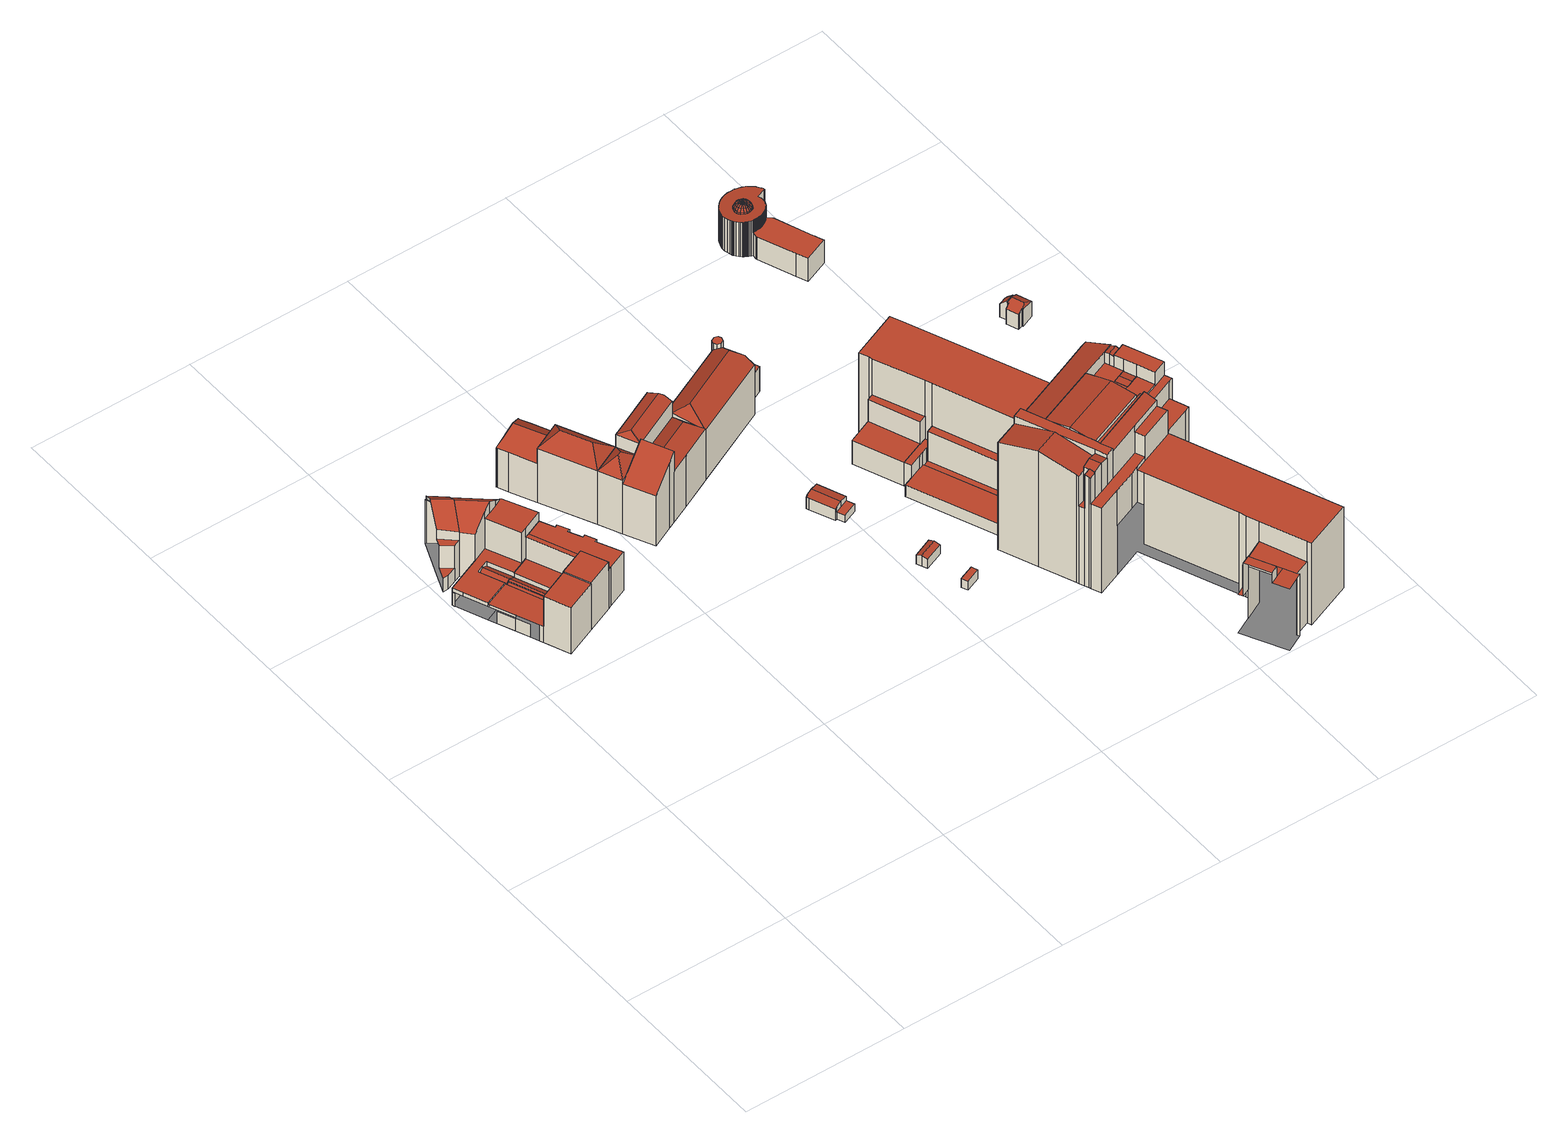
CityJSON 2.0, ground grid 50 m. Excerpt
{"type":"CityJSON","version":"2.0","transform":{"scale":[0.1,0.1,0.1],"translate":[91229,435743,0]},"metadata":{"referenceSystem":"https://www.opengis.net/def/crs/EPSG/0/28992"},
"CityObjects":{
"building1":{"type":"Building","attributes":{"TerrainHeight":3.11,"bron_tex":"UltraCAM-X 10cm juni 2008","voll_tex":"complete","bron_geo":"Lidar 15-30 punten - nov. 2008","status":"1","isWatertight":"0"},"geometry":[{"type":"MultiSurface","lod":"2","boundaries":[[[0,1,2,3]],[[4,5,6,7,8,9,10,11,12]],[[13,14,15,16]],[[17,18,19,20,21,22,23]],[[24,25,22,26]],[[27,28,26,29]],[[0,3,4,12]],[[2,1,20,19]],[[1,0,30,20]],[[8,7,16,15]],[[7,6,13,16]],[[12,11,21,30]],[[31,9,32,33]],[[34,31,33,35]]],"semantics":{"surfaces":[{"type":"RoofSurface"},{"type":"GroundSurface"},{"type":"WallSurface"}],"values":[0,0,0,1,2,2,2,2,2,2,2,2,2,2]}}]},
"building2":{"type":"Building","attributes":{"TerrainHeight":2.7,"bron_tex":"UltraCAM-X 10cm juni 2008","voll_tex":"complete","bron_geo":"Lidar 15-30 punten - nov. 2008","status":"1","isWatertight":"0"},"geometry":[{"type":"MultiSurface","lod":"2","boundaries":[[[36,37,38,39]],[[40,41,42]],[[43,44,45,46,47]],[[48,49,50,51,52]],[[49,53,54,50]],[[55,56,57,58,59,60,61]],[[39,38,57,62]],[[38,37,58,57]],[[40,42,61,60]],[[47,46,62,56]],[[46,45,36,39]],[[48,52,42,41]],[[52,51,55,61]],[[51,50,63,64]],[[50,54,65,63]],[[54,53,43,47]]],"semantics":{"surfaces":[{"type":"RoofSurface"},{"type":"GroundSurface"},{"type":"WallSurface"}],"values":[0,0,0,0,0,1,2,2,2,2,2,2,2,2,2,2]}}]},
"building3":{"type":"Building","attributes":{"TerrainHeight":2.78,"bron_tex":"UltraCAM-X 10cm juni 2008","voll_tex":"complete","bron_geo":"Lidar 15-30 punten - nov. 2008","status":"1","isWatertight":"0"},"geometry":[{"type":"MultiSurface","lod":"2","boundaries":[[[66,67,68,69,70,71,72]],[[73,74,75,76,77]],[[78,79,80,81,82,83,84,85,86,87,88,89]],[[90,91,92,93,94]],[[94,93,95,96]],[[97,98,99,100,101,17,23,102,103,104,105]],[[106,107,108,102]],[[109,71,110]],[[71,70,98,97]],[[70,69,111,98]],[[69,68,73,77]],[[68,67,79,78]],[[67,66,80,79]],[[77,76,99,111]],[[74,73,78,89]],[[93,92,112]],[[92,91,15,14]],[[95,93,112,113]],[[82,81,103,102]],[[89,88,114,115]],[[88,87,116,114]],[[87,86,96,95]],[[86,117,94,96]],[[117,85,90,94]],[[85,84,91,90]],[[84,83,9,8]],[[118,82,119,120]],[[83,118,120,32]]],"semantics":{"surfaces":[{"type":"RoofSurface"},{"type":"GroundSurface"},{"type":"WallSurface"}],"values":[0,0,0,0,0,1,2,2,2,2,2,2,2,2,2,2,2,2,2,2,2,2,2,2,2,2,2,2]}}]},
"building4":{"type":"Building","attributes":{"TerrainHeight":2.86,"bron_tex":"UltraCAM-X 10cm juni 2008","voll_tex":"complete","bron_geo":"Lidar 15-30 punten - nov. 2008","status":"1","isWatertight":"0"},"geometry":[{"type":"MultiSurface","lod":"2","boundaries":[[[121,122,123,124]],[[125,126,75,74,127,128]],[[115,114,116,129,130,131,132,133]],[[113,112,134,135]],[[112,92,136,134]],[[100,137,138,19,18,17,101]],[[121,124,133,132]],[[124,123,128,127]],[[123,122,19,139]],[[122,121,3,2]],[[125,128,139,138]],[[127,74,115,133]],[[136,92,14,13]],[[132,131,5,4]],[[131,130,6,5]],[[140,129,135,134]],[[130,140,134,136]],[[129,116,113,135]]],"semantics":{"surfaces":[{"type":"RoofSurface"},{"type":"GroundSurface"},{"type":"WallSurface"}],"values":[0,0,0,0,0,1,2,2,2,2,2,2,2,2,2,2,2,2]}}]},
"building5":{"type":"Building","attributes":{"TerrainHeight":2.85,"bron_tex":"UltraCAM-X 10cm juni 2008","voll_tex":"complete","bron_geo":"Lidar 15-30 punten - nov. 2008","status":"1","isWatertight":"0"},"geometry":[{"type":"MultiSurface","lod":"2","boundaries":[[[64,63,141,142,110,143,144]],[[63,65,145,146,141]],[[147,148,97,105,104,103,56,55]],[[64,144,147,55]],[[144,143,148,147]],[[143,110,97,148]],[[109,142,72]],[[142,141,149,72]],[[141,146,66,149]],[[146,145,81,80]],[[145,65,56,103]]],"semantics":{"surfaces":[{"type":"RoofSurface"},{"type":"GroundSurface"},{"type":"WallSurface"}],"values":[0,0,1,2,2,2,2,2,2,2,2]}}]},
"building6":{"type":"Building","attributes":{"TerrainHeight":2.79,"bron_tex":"UltraCAM-X 10cm juni 2008","voll_tex":"complete","bron_geo":"Lidar 15-30 punten - nov. 2008","status":"1","isWatertight":"0"},"geometry":[{"type":"MultiSurface","lod":"2","boundaries":[[[76,75,126,125,150,151,152,153,154,155,156,157,158]],[[99,159,160,161,162,163,164,165,166,167,138,137,100]],[[76,158,159,99]],[[158,157,160,159]],[[157,156,161,160]],[[156,155,162,161]],[[155,154,163,162]],[[154,153,164,163]],[[153,152,165,164]],[[152,151,166,165]],[[151,150,167,166]],[[150,125,138,167]]],"semantics":{"surfaces":[{"type":"RoofSurface"},{"type":"GroundSurface"},{"type":"WallSurface"}],"values":[0,1,2,2,2,2,2,2,2,2,2,2]}}]},
"building7":{"type":"Building","attributes":{"TerrainHeight":-0.02,"bron_tex":"UltraCAM-X 10cm juni 2008","voll_tex":"complete","bron_geo":"Lidar 15-30 punten - nov. 2008","status":"1","isWatertight":"0"},"geometry":[{"type":"MultiSurface","lod":"2","boundaries":[[[168,169,170,171,172]],[[173,174,175,176,177]],[[178,168,172]],[[178,172,171,179]],[[180,181,182]],[[183,184,185]],[[184,181,180,185]],[[183,185,180,182]],[[186,187,188]],[[171,170,179]],[[189,190,191,187,186]],[[192,193,189,186,188,194,195]],[[193,190,189]],[[196,197,198,199,200]],[[201,182,202]],[[203,204,205]],[[204,202,182,205]],[[203,201,202,204]],[[206,207,208,209,210,211]],[[206,211,212]],[[211,210,213,214,215,212]],[[216,217,218]],[[216,218,219,220,221]],[[217,222,223,219,218]],[[220,219,223]],[[224,225,226,227,228]],[[229,230,231,232,233,234,235,236,237,238,239,240,241,242,243,244,245,246,247,248,249]],[[209,208,240,250]],[[208,207,241,240]],[[207,206,242,241]],[[206,212,243,242]],[[212,215,244,243]],[[215,214,245,244]],[[214,213,251,245]],[[217,216,182,181]],[[216,221,198,197]],[[221,220,248,247]],[[223,222,193,192]],[[222,217,178,179]],[[220,223,249,248]],[[224,228,232,231]],[[228,227,233,232]],[[227,226,234,233]],[[226,225,235,234]],[[170,169,237,252]],[[169,168,253,237]],[[254,177,181]],[[177,176,168,178]],[[176,175,238,253]],[[175,174,239,238]],[[174,173,255,239]],[[184,183,256,255]],[[254,184,173]],[[188,187,225,224]],[[257,170,190]],[[187,191,236,235]],[[191,190,252,236]],[[192,195,229,249]],[[195,194,230,229]],[[194,188,231,230]],[[257,193,179]],[[196,200,213,258]],[[200,199,246,251]],[[199,198,247,246]],[[201,183,182]],[[259,205,258,210]],[[203,259,210,209]],[[205,182,197,196]],[[201,203,250,256]]],"semantics":{"surfaces":[{"type":"RoofSurface"},{"type":"GroundSurface"},{"type":"WallSurface"}],"values":[0,0,0,0,0,0,0,0,0,0,0,0,0,0,0,0,0,0,0,0,0,0,0,0,0,0,1,2,2,2,2,2,2,2,2,2,2,2,2,2,2,2,2,2,2,2,2,2,2,2,2,2,2,2,2,2,2,2,2,2,2,2,2,2,2,2,2,2,2]}}]},
"building8":{"type":"Building","attributes":{"TerrainHeight":3.5,"bron_tex":"UltraCAM-X 10cm juni 2008","voll_tex":"complete","bron_geo":"Lidar 15-30 punten - nov. 2008","status":"1","isWatertight":"1"},"geometry":[{"type":"MultiSurface","lod":"2","boundaries":[[[260,261,262,263]],[[264,265,266,267]],[[260,263,264,267]],[[263,262,265,264]],[[262,261,266,265]],[[261,260,267,266]]],"semantics":{"surfaces":[{"type":"RoofSurface"},{"type":"GroundSurface"},{"type":"WallSurface"}],"values":[0,1,2,2,2,2]}}]},
"building9":{"type":"Building","attributes":{"TerrainHeight":3.32,"bron_tex":"UltraCAM-X 10cm juni 2008","voll_tex":"complete","bron_geo":"Lidar 15-30 punten - nov. 2008","status":"1","isWatertight":"0"},"geometry":[{"type":"MultiSurface","lod":"2","boundaries":[[[268,269,270,271]],[[272,273,274,275,276,277,278,279]],[[280,281,277,276]],[[282,283,284,285,286,287,288,289,290]],[[272,279,283,282]],[[279,278,284,283]],[[278,277,291,284]],[[276,275,268,292]],[[275,274,289,288]],[[274,273,290,289]],[[273,272,282,290]],[[277,281,285,291]],[[281,280,293,285]],[[280,276,292,271]],[[271,270,286,293]],[[270,269,287,286]],[[269,268,288,287]]],"semantics":{"surfaces":[{"type":"RoofSurface"},{"type":"GroundSurface"},{"type":"WallSurface"}],"values":[0,0,0,1,2,2,2,2,2,2,2,2,2,2,2,2,2]}}]},
"building10":{"type":"Building","attributes":{"TerrainHeight":3.52,"bron_tex":"UltraCAM-X 10cm juni 2008","voll_tex":"complete","bron_geo":"Lidar 15-30 punten - nov. 2008","status":"1","isWatertight":"0"},"geometry":[{"type":"MultiSurface","lod":"2","boundaries":[[[294,295,296,297]],[[295,298,299,296]],[[300,301,302,303]],[[294,297,301,300]],[[297,296,304,301]],[[295,294,300,305]],[[296,299,302,304]],[[299,298,303,302]],[[298,295,305,303]]],"semantics":{"surfaces":[{"type":"RoofSurface"},{"type":"GroundSurface"},{"type":"WallSurface"}],"values":[0,0,1,2,2,2,2,2,2]}}]},
"building11":{"type":"Building","attributes":{"TerrainHeight":1.1,"bron_tex":"UltraCAM-X 10cm juni 2008","voll_tex":"complete","bron_geo":"Lidar 15-30 punten - nov. 2008","status":"1","isWatertight":"1"},"geometry":[{"type":"MultiSurface","lod":"2","boundaries":[[[306,307,308,309,310,311,312,313]],[[314,315,316,317,318,319,320,321]],[[306,313,315,314]],[[313,312,316,315]],[[312,311,317,316]],[[311,310,318,317]],[[310,309,319,318]],[[309,308,320,319]],[[308,307,321,320]],[[307,306,314,321]]],"semantics":{"surfaces":[{"type":"RoofSurface"},{"type":"GroundSurface"},{"type":"WallSurface"}],"values":[0,1,2,2,2,2,2,2,2,2]}}]},
"building12":{"type":"Building","attributes":{"TerrainHeight":3.55,"bron_tex":"UltraCAM-X 10cm juni 2008","voll_tex":"complete","bron_geo":"Lidar 15-30 punten - nov. 2008","status":"1","isWatertight":"0"},"geometry":[{"type":"MultiSurface","lod":"2","boundaries":[[[322,323,324,325,326,327,328,329,330]],[[331,332,333,334,335,336,337]],[[330,329,333,332]],[[328,327,338,334]],[[327,326,335,338]],[[326,325,339,335]],[[325,324,336,339]],[[324,323,340,341]],[[323,322,331,337]]],"semantics":{"surfaces":[{"type":"RoofSurface"},{"type":"GroundSurface"},{"type":"WallSurface"}],"values":[0,1,2,2,2,2,2,2,2]}}]},
"building13":{"type":"Building","attributes":{"TerrainHeight":3.75,"bron_tex":"UltraCAM-X 10cm juni 2008","voll_tex":"complete","bron_geo":"Lidar 15-30 punten - nov. 2008","status":"1","isWatertight":"0"},"geometry":[{"type":"MultiSurface","lod":"2","boundaries":[[[342,343,344,345,346,347,348,349]],[[350,351,352,353,354,355,356]],[[342,349,357,358]],[[349,348,351,350]],[[348,347,359,351]],[[347,346,352,359]],[[343,342,356,355]]],"semantics":{"surfaces":[{"type":"RoofSurface"},{"type":"GroundSurface"},{"type":"WallSurface"}],"values":[0,1,2,2,2,2,2]}}]},
"building14":{"type":"Building","attributes":{"TerrainHeight":3.36,"bron_tex":"UltraCAM-X 10cm juni 2008","voll_tex":"complete","bron_geo":"Lidar 15-30 punten - nov. 2008","status":"1","isWatertight":"0"},"geometry":[{"type":"MultiSurface","lod":"2","boundaries":[[[360,361,362,363]],[[364,365,366,367,368,369]],[[370,371,358,357,372,373,341,340]],[[374,375,376,377]],[[378,374,377,379]],[[380,381,382,383,384]],[[385,386,387,388,389,390,391,392]],[[393,394,395,396]],[[381,397,398,399,400,382]],[[401,402,403,404,405,406,407,408,409,410,411]],[[412,413,414,415]],[[394,416,417,395]],[[418,419,420,421,422,423,424]],[[425,426,427,428,429]],[[430,431,432,433,434]],[[435,436,437,438,439,440,441]],[[442,443,444,445,446,447,448]],[[449,450,451,452]],[[453,454,455,456,457,458,459,460,461,462]],[[463,464,465,466]],[[467,468,469,470]],[[466,465,471,472]],[[473,474,475,476,477]],[[478,479,480,481]],[[482,483,484,485]],[[486,487,488,489,490]],[[491,486,490,492]],[[493,491,492,494,495]],[[496,497,498,499]],[[500,501,502,503,504,505,506,507,508,509]],[[510,511,512,513,514,515,516,517,518,519]],[[520,521,522,523,524]],[[525,526,527,528,529,524,523]],[[530,531,532,533]],[[534,535,536,537,538,539]],[[540,541,542,543]],[[543,542,544,545]],[[546,547,548,549]],[[550,551,552,553,554,555,556,557,558,559,560,561,562,563,564,565,566,567,568,569,570,571,572,573,355,354,353,352,351,350,356,574,575,337,336,335,334,333,332,331,576,577,578,579,580,581,582,583,584,585,586,587,588,589,590]],[[536,535,335,339]],[[535,534,338,335]],[[539,538,351,359]],[[538,537,591,351]],[[360,363,533,532]],[[363,362,523,522]],[[362,361,525,523]],[[364,369,577,576]],[[369,368,578,577]],[[367,366,332,592]],[[366,365,322,330]],[[365,364,576,331]],[[377,593,486,594]],[[593,376,487,486]],[[376,375,425,429]],[[595,374,596]],[[378,379,403,402]],[[379,597,491,493]],[[597,377,594,491]],[[374,598,596]],[[540,543,599,399]],[[542,541,462,600]],[[601,540,452,451]],[[541,602,433]],[[543,545,400,599]],[[544,542,600,461]],[[380,384,355,573]],[[384,383,603,343]],[[604,382,605]],[[381,380,573,606]],[[386,385,607,603]],[[385,392,402,401]],[[392,598,378]],[[595,391,375]],[[391,390,426,425]],[[390,389,547,546]],[[389,388,461,460]],[[388,387,545,544]],[[604,386,383]],[[387,608,400]],[[396,395,609,467]],[[394,393,495,610]],[[382,608,605]],[[399,398,449,452]],[[398,397,611,612]],[[397,381,606,611]],[[401,411,344,607]],[[411,410,345,344]],[[410,409,513,512]],[[409,408,585,584]],[[408,407,586,585]],[[407,406,587,586]],[[406,405,474,473]],[[405,404,393,396]],[[404,403,493,495]],[[415,414,437,436]],[[414,413,613,614]],[[413,412,459,458]],[[395,417,468,609]],[[416,394,610,615]],[[616,424,469,468]],[[418,616,417,416]],[[424,423,590,617]],[[423,422,618,590]],[[422,421,448,447]],[[421,420,489,488]],[[420,419,472,471]],[[419,418,615,494]],[[429,428,619,487]],[[428,427,443,442]],[[430,434,451,450]],[[434,602,601]],[[433,432,453,462]],[[432,431,620,621]],[[431,430,622,620]],[[441,440,552,551]],[[440,439,553,552]],[[439,438,554,553]],[[438,437,614,509]],[[447,446,550,618]],[[446,445,551,550]],[[445,444,435,441]],[[450,449,612,622]],[[458,457,500,613]],[[457,456,623,624]],[[456,455,625,623]],[[455,454,572,571]],[[454,453,621,572]],[[626,466,627]],[[465,628,629]],[[467,470,475,474]],[[470,469,617,630]],[[466,631,627]],[[632,465,629]],[[473,477,588,587]],[[477,476,589,588]],[[476,475,630,589]],[[478,481,565,564]],[[480,479,559,558]],[[483,482,334,338]],[[485,484,359,352]],[[484,483,534,539]],[[632,489,471]],[[490,628,464]],[[488,619,442,448]],[[492,490,464,463]],[[494,631,472]],[[626,492,463]],[[546,549,427,426]],[[549,633,444,443]],[[633,548,436,435]],[[548,634,412,415]],[[634,547,460,459]],[[496,499,579,578]],[[498,497,592,333]],[[497,496,368,367]],[[370,340,337,575]],[[341,373,339,336]],[[373,372,537,536]],[[372,357,350,591]],[[358,371,574,356]],[[371,370,575,574]],[[509,508,555,554]],[[508,507,556,555]],[[507,506,557,556]],[[506,505,558,557]],[[505,504,481,480]],[[504,503,566,565]],[[503,502,567,566]],[[502,501,635,636]],[[501,500,624,637]],[[516,515,582,581]],[[515,514,583,582]],[[514,513,584,583]],[[512,511,346,345]],[[511,510,482,485]],[[510,519,329,328]],[[519,518,499,498]],[[518,517,580,579]],[[517,516,581,580]],[[520,524,638,478]],[[522,521,530,533]],[[524,529,479,638]],[[529,528,560,559]]],"semantics":{"surfaces":[{"type":"RoofSurface"},{"type":"GroundSurface"},{"type":"WallSurface"}],"values":[0,0,0,0,0,0,0,0,0,0,0,0,0,0,0,0,0,0,0,0,0,0,0,0,0,0,0,0,0,0,0,0,0,0,0,0,0,0,1,2,2,2,2,2,2,2,2,2,2,2,2,2,2,2,2,2,2,2,2,2,2,2,2,2,2,2,2,2,2,2,2,2,2,2,2,2,2,2,2,2,2,2,2,2,2,2,2,2,2,2,2,2,2,2,2,2,2,2,2,2,2,2,2,2,2,2,2,2,2,2,2,2,2,2,2,2,2,2,2,2,2,2,2,2,2,2,2,2,2,2,2,2,2,2,2,2,2,2,2,2,2,2,2,2,2,2,2,2,2,2,2,2,2,2,2,2,2,2,2,2,2,2,2,2,2,2,2,2,2,2,2,2,2,2,2,2,2,2,2,2,2,2,2]}}]},
"building15":{"type":"Building","attributes":{"TerrainHeight":0.21,"bron_tex":"UltraCAM-X 10cm juni 2008","voll_tex":"complete","bron_geo":"Lidar 15-30 punten - nov. 2008","status":"1","isWatertight":"0"},"geometry":[{"type":"MultiSurface","lod":"2","boundaries":[[[639,640,641,642,643,644,645,646,647,648,649,650,651,652,653,654,655,656,657,658,659,660,641,640,661,662,663,664,665,666,667,668,669,670,671,672,673,674,675,676,677,678,679,680,681,682,683,684,685,686,687,688,689,690,691,692,693,694,695,696,697,698,699,700,701,702,703,704,705,706,707,708,709,710,711,712,713,714,715,716,717,718,719,720,721,722,723,724,725,726,727,728,729,730,731,732,733,734,735,736,737,738,739,740,741,742,743,744,745,746,747,748,749,750,751,752,753,754,755,756,757,758,759,760,761]],[[762,763,764,765,766,767,768,769,770,771,772,773,774,775,776,777,778,779,780,781,782,783,784,785,786,787,788,789,790,791,792,793]],[[794,795,796,797]],[[797,796,798,799]],[[799,798,800,801]],[[801,800,802,803]],[[803,802,804,805]],[[805,804,806,807]],[[807,806,808,809]],[[809,808,810,811]],[[811,810,812,813]],[[813,812,814,815]],[[815,814,816,817]],[[817,816,818,819]],[[819,818,820,821]],[[821,820,822,823]],[[823,822,824,825]],[[825,824,826,827]],[[827,826,828,829]],[[829,828,830,831]],[[831,830,795,794]],[[795,832,833,796]],[[796,833,834,798]],[[798,834,835,800]],[[800,835,836,802]],[[802,836,837,804]],[[804,837,838,806]],[[806,838,839,808]],[[808,839,840,810]],[[810,840,841,812]],[[812,841,842,814]],[[814,842,843,816]],[[816,843,844,818]],[[818,844,845,820]],[[820,845,846,822]],[[822,846,847,824]],[[824,847,848,826]],[[826,848,849,828]],[[828,849,850,830]],[[830,850,832,795]],[[832,851,852,833]],[[833,852,853,834]],[[834,853,854,835]],[[835,854,855,836]],[[836,855,856,837]],[[837,856,857,838]],[[838,857,858,839]],[[839,858,859,840]],[[840,859,860,841]],[[841,860,861,842]],[[842,861,862,843]],[[843,862,863,844]],[[844,863,864,845]],[[845,864,865,846]],[[846,865,866,847]],[[847,866,867,848]],[[848,867,868,849]],[[849,868,869,850]],[[850,869,851,832]],[[851,870,852]],[[852,870,853]],[[853,870,854]],[[854,870,855]],[[855,870,856]],[[856,870,857]],[[857,870,858]],[[858,870,859]],[[859,870,860]],[[860,870,861]],[[861,870,862]],[[862,870,863]],[[863,870,864]],[[864,870,865]],[[865,870,866]],[[866,870,867]],[[867,870,868]],[[868,870,869]],[[869,870,851]],[[871,872,873,874,875,876,877,878,879,880,881,882,883,884,885,886,887,888,889,890,891,892,893,894,895,896,897,898,899,900,901,902,903,904,905,906,907,908,909,910,911,912,913,914,915,916,917,918,919,920,921,922,923,924,925,926,927,928,929,930,931,932,933,934,935,936,937,938,939]],[[640,639,940,898]],[[639,761,899,940]],[[761,760,941,899]],[[760,759,900,941]],[[759,758,901,900]],[[758,757,902,901]],[[757,756,942,902]],[[756,755,903,942]],[[755,754,943,903]],[[754,753,904,943]],[[753,752,905,904]],[[752,751,944,905]],[[751,750,906,944]],[[750,749,907,906]],[[749,748,908,907]],[[748,747,945,908]],[[747,746,909,945]],[[746,745,946,909]],[[745,744,910,946]],[[744,743,911,910]],[[743,742,912,911]],[[742,741,947,912]],[[741,740,913,947]],[[740,739,914,913]],[[739,738,915,914]],[[738,737,916,915]],[[737,736,948,916]],[[736,735,917,948]],[[735,734,918,917]],[[734,733,949,918]],[[733,732,919,949]],[[732,731,950,919]],[[731,730,920,950]],[[730,729,951,920]],[[729,728,921,951]],[[728,727,952,921]],[[727,726,922,952]],[[726,725,923,922]],[[725,724,924,923]],[[724,723,953,924]],[[723,722,925,953]],[[722,721,926,925]],[[721,720,927,926]],[[720,719,954,927]],[[719,718,928,954]],[[718,717,929,928]],[[717,716,930,929]],[[716,715,931,930]],[[715,714,932,931]],[[714,713,955,932]],[[713,712,933,955]],[[712,711,934,933]],[[711,710,935,934]],[[710,709,956,935]],[[709,708,936,956]],[[708,707,957,936]],[[707,706,937,957]],[[706,705,958,937]],[[705,704,938,958]],[[704,703,959,938]],[[703,702,939,959]],[[702,701,871,939]],[[701,700,775,774]],[[700,699,776,775]],[[699,698,777,776]],[[698,697,778,777]],[[697,696,779,778]],[[696,695,780,779]],[[695,694,781,780]],[[694,693,782,781]],[[693,692,783,782]],[[692,691,784,783]],[[691,690,785,784]],[[690,689,786,785]],[[689,688,787,786]],[[688,687,788,787]],[[687,686,789,788]],[[686,685,790,789]],[[685,684,791,790]],[[684,683,792,791]],[[683,682,793,792]],[[682,681,884,883]],[[681,680,885,884]],[[680,679,886,885]],[[679,678,960,886]],[[678,677,887,960]],[[677,676,961,887]],[[676,675,888,961]],[[675,674,962,888]],[[674,673,889,962]],[[673,672,890,889]],[[672,671,891,890]],[[671,670,892,891]],[[670,669,893,892]],[[669,668,963,893]],[[668,667,964,963]],[[667,666,894,964]],[[666,665,965,894]],[[665,664,895,965]],[[664,663,896,895]],[[663,662,897,896]],[[662,661,966,897]],[[661,640,898,966]],[[660,659,829,831]],[[659,658,967,968]],[[658,657,969,967]],[[657,656,825,827]],[[656,655,823,825]],[[655,654,821,823]],[[654,653,819,821]],[[653,652,817,819]],[[652,651,815,817]],[[651,650,813,815]],[[650,649,811,813]],[[649,648,809,811]],[[648,647,807,809]],[[647,646,805,807]],[[646,645,803,805]],[[645,644,801,803]],[[644,643,799,801]],[[643,642,797,799]],[[642,641,794,797]],[[641,660,831,794]],[[762,793,883,882]],[[774,773,872,871]],[[773,772,873,872]],[[772,771,874,873]],[[771,770,875,874]],[[770,769,876,875]],[[769,768,970,876]],[[768,767,877,970]],[[767,766,878,877]],[[766,765,879,878]],[[765,764,880,879]],[[764,763,881,880]],[[763,762,882,881]],[[827,829,968,969]]],"semantics":{"surfaces":[{"type":"RoofSurface"},{"type":"GroundSurface"},{"type":"WallSurface"}],"values":[0,0,0,0,0,0,0,0,0,0,0,0,0,0,0,0,0,0,0,0,0,0,0,0,0,0,0,0,0,0,0,0,0,0,0,0,0,0,0,0,0,0,0,0,0,0,0,0,0,0,0,0,0,0,0,0,0,0,0,0,0,0,0,0,0,0,0,0,0,0,0,0,0,0,0,0,0,0,1,2,2,2,2,2,2,2,2,2,2,2,2,2,2,2,2,2,2,2,2,2,2,2,2,2,2,2,2,2,2,2,2,2,2,2,2,2,2,2,2,2,2,2,2,2,2,2,2,2,2,2,2,2,2,2,2,2,2,2,2,2,2,2,2,2,2,2,2,2,2,2,2,2,2,2,2,2,2,2,2,2,2,2,2,2,2,2,2,2,2,2,2,2,2,2,2,2,2,2,2,2,2,2,2,2,2,2,2,2,2,2,2,2,2,2,2,2,2,2,2,2,2,2,2,2,2,2,2,2,2,2,2,2,2,2,2,2]}}]},
"building16":{"type":"Building","attributes":{"TerrainHeight":3.41,"bron_tex":"UltraCAM-X 10cm juni 2008","voll_tex":"complete","bron_geo":"Lidar 15-30 punten - nov. 2008","status":"1","isWatertight":"0"},"geometry":[{"type":"MultiSurface","lod":"2","boundaries":[[[971,972,973,974,975,976]],[[977,978,979]],[[978,980,981,982,979]],[[983,984,985,986,987,980,978,977,988]],[[987,981,980]],[[989,990,991,992,993,994,995,996,997,998,999,1000,1001]],[[971,976,992,991]],[[976,975,993,992]],[[975,974,994,993]],[[974,973,995,994]],[[973,972,977,979]],[[972,971,991,1002]],[[979,982,996,995]],[[982,981,997,996]],[[983,988,990,989]],[[988,977,1002,990]],[[987,986,999,998]],[[986,985,1000,999]],[[985,984,1001,1000]],[[984,983,989,1001]],[[981,987,998,997]]],"semantics":{"surfaces":[{"type":"RoofSurface"},{"type":"GroundSurface"},{"type":"WallSurface"}],"values":[0,0,0,0,0,1,2,2,2,2,2,2,2,2,2,2,2,2,2,2,2]}}]}
},
"vertices":[
[111,1161,163],[142,1086,163],[234,1125,163],[203,1200,163],[203,1200,57],[199,1209,57],[186,1241,57],[170,1235,57],[126,1342,57],[49,1310,57],[96,1197,57],[107,1171,57],[111,1161,57],[186,1241,50],[141,1348,50],[126,1342,41],[170,1235,41],[141,1348,0],[199,1209,0],[234,1125,0],[142,1086,0],[107,1171,0],[96,1197,0],[49,1310,0],[80,1236,44],[96,1197,44],[80,1236,0],[59,1286,43],[80,1236,43],[59,1286,0],[111,1161,0],[50,1307,57],[49,1310,48],[50,1307,48],[80,1236,57],[80,1236,48],
[34,1497,47],[19,1459,47],[35,1461,47],[64,1472,46],[88,1627,155],[69,1583,194],[91,1626,155],[43,1519,126],[43,1518,126],[34,1497,126],[64,1472,126],[85,1480,126],[69,1583,204],[67,1578,208],[113,1540,208],[135,1589,166],[91,1626,166],[43,1519,159],[85,1480,157],[135,1589,0],[85,1480,0],[35,1461,0],[19,1459,0],[43,1518,0],[88,1627,0],[91,1626,0],[64,1472,0],[113,1540,207],[135,1589,164],[85,1480,155],
[160,1472,166],[203,1374,166],[221,1382,166],[282,1408,166],[237,1503,166],[233,1506,166],[210,1493,166],[221,1382,136],[221,1381,136],[233,1386,136],[282,1407,136],[282,1408,136],[221,1382,60],[203,1374,60],[160,1472,60],[114,1452,60],[8,1408,60],[49,1310,60],[126,1342,60],[96,1415,60],[136,1432,60],[167,1359,60],[202,1373,60],[221,1381,60],[96,1415,44],[126,1342,44],[141,1348,53],[146,1350,57],[116,1424,57],[167,1359,44],[136,1432,44],[233,1506,0],[237,1503,0],[282,1407,0],[233,1386,0],[202,1373,0],[8,1408,0],[114,1452,0],[160,1472,0],[210,1493,0],[8,1408,46],[11,1400,46],[11,1400,0],[231,1505,166],[233,1506,164],[282,1408,0],[146,1350,56],[167,1359,43],[202,1373,59],[221,1381,59],[167,1359,59],[116,1424,60],[20,1379,60],[8,1408,48],[20,1379,48],
[203,1200,166],[234,1125,166],[315,1159,166],[283,1234,166],[326,1164,136],[291,1248,136],[283,1234,136],[315,1159,136],[211,1251,59],[186,1241,59],[199,1209,59],[203,1200,59],[283,1234,59],[191,1243,56],[211,1251,43],[186,1241,53],[291,1248,0],[326,1164,0],[315,1159,0],[191,1243,59],
[182,1481,207],[210,1493,184],[200,1534,164],[158,1570,164],[114,1452,153],[160,1472,190],[158,1570,0],[200,1534,0],[182,1481,166],
[386,1189,136],[351,1263,136],[359,1266,136],[344,1298,136],[336,1294,136],[317,1333,136],[326,1337,136],[310,1369,136],[302,1365,136],[302,1365,0],[310,1369,0],[326,1337,0],[317,1333,0],[336,1294,0],[344,1298,0],[359,1266,0],[351,1263,0],[386,1189,0],
[637,1310,179],[695,1337,179],[792,1384,179],[742,1413,211],[646,1367,211],[507,1354,177],[548,1268,177],[614,1299,231],[637,1310,250],[596,1396,250],[596,1396,179],[751,1470,179],[542,1410,225],[596,1396,189],[565,1461,189],[477,1419,189],[507,1354,189],[531,1405,225],[985,1541,220],[1019,1523,197],[993,1579,197],[791,1449,220],[792,1384,175],[1032,1497,175],[741,1492,175],[751,1470,193],[981,1605,175],[862,1549,175],[491,1617,160],[565,1461,160],[585,1470,160],[544,1557,160],[511,1627,160],[477,1419,190],[504,1476,230],[403,1575,190],[464,1560,230],[491,1617,190],[353,1681,138],[355,1677,138],[368,1649,138],[403,1575,138],[457,1601,182],[414,1692,182],[461,1733,138],[511,1627,138],[476,1701,138],[463,1728,138],[565,1461,233],[596,1396,233],[596,1436,251],[731,1500,251],[720,1534,233],[585,1470,233],[751,1470,233],[741,1492,245],[993,1579,88],[1019,1523,88],[1092,1557,88],[1085,1573,88],[1066,1613,88],[862,1549,0],[981,1605,0],[993,1579,0],[1066,1613,0],[1085,1573,0],[1092,1557,0],[1019,1523,0],[1032,1497,0],[695,1337,0],[614,1299,0],[548,1268,0],[368,1649,0],[355,1677,0],[353,1681,0],[461,1733,0],[463,1728,0],[476,1701,0],[544,1557,0],[585,1470,0],[720,1534,0],[741,1492,0],[403,1575,0],[511,1627,0],[792,1384,0],[637,1310,0],[522,1361,189],[507,1354,0],[477,1419,0],[783,1403,179],[491,1617,154],[457,1601,190],
[1074,686,31],[1082,667,31],[1126,685,31],[1119,704,31],[1119,704,0],[1126,685,0],[1082,667,0],[1074,686,0],
[971,1072,25],[981,1049,25],[1024,1067,25],[1015,1090,25],[933,1149,39],[936,1140,39],[965,1069,39],[971,1072,40],[990,1080,44],[957,1161,44],[937,1153,40],[938,1151,40],[1015,1090,39],[982,1171,39],[933,1149,0],[938,1151,0],[937,1153,0],[982,1171,0],[1024,1067,0],[981,1049,0],[971,1072,0],[965,1069,0],[936,1140,0],[957,1161,0],[990,1080,25],[1015,1090,0],
[1034,822,31],[1040,807,38],[1097,830,38],[1091,846,31],[1047,791,31],[1104,814,31],[1034,822,0],[1091,846,0],[1104,814,0],[1047,791,0],[1097,830,0],[1040,807,0],
[997,1626,174],[1002,1615,174],[1012,1611,174],[1022,1616,174],[1025,1628,174],[1021,1637,174],[1011,1640,174],[1000,1635,174],[997,1626,0],[1000,1635,0],[1011,1640,0],[1021,1637,0],[1025,1628,0],[1022,1616,0],[1012,1611,0],[1002,1615,0],
[1179,1064,83],[1187,1044,83],[1224,1059,83],[1238,1065,83],[1255,1072,83],[1259,1073,83],[1280,1082,83],[1272,1101,83],[1247,1092,83],[1179,1064,0],[1247,1092,0],[1272,1101,0],[1280,1082,0],[1255,1072,0],[1224,1059,0],[1187,1044,0],[1259,1073,0],[1238,1065,0],[1187,1044,41],[1224,1059,41],
[1293,787,184],[1301,767,184],[1368,795,184],[1392,804,184],[1384,824,184],[1363,816,184],[1360,814,184],[1329,802,184],[1329,802,0],[1360,814,0],[1384,824,0],[1392,804,0],[1368,795,0],[1301,767,0],[1293,787,0],[1329,802,41],[1293,787,41],[1363,816,0],
[1540,120,254],[1577,48,254],[1600,60,254],[1564,132,254],[1121,1207,84],[1179,1064,84],[1247,1092,84],[1251,1093,84],[1195,1237,84],[1191,1236,84],[1158,1032,41],[1262,775,41],[1343,807,41],[1238,1065,41],[1387,645,412],[1414,575,402],[1598,647,402],[1571,717,412],[1360,714,402],[1543,786,402],[1230,739,378],[1275,629,408],[1349,659,408],[1304,769,378],[1301,767,378],[1333,781,405],[1304,769,405],[1394,549,405],[1407,516,405],[1432,526,405],[1418,560,405],[1414,575,405],[1360,714,405],[1628,820,399],[1633,807,403],[1661,818,403],[1656,831,399],[1317,524,380],[1319,519,378],[1341,527,378],[1394,549,378],[1333,781,375],[1360,714,401],[1543,786,401],[1628,820,401],[1656,831,401],[1650,846,395],[1628,900,374],[1611,893,374],[1536,862,374],[1392,804,375],[1368,795,375],[1533,567,371],[1545,538,371],[1646,579,371],[1634,608,371],[1638,794,399],[1666,805,399],[1638,794,405],[1649,767,405],[1663,731,405],[1683,680,405],[1724,697,405],[1722,703,405],[1678,810,405],[1414,575,392],[1418,560,392],[1620,642,392],[1615,654,392],[1598,647,392],[1326,502,394],[1331,491,390],[1333,486,388],[1354,495,388],[1348,511,394],[1624,631,297],[1634,608,297],[1646,579,297],[1650,580,297],[1727,611,297],[1742,617,297],[1721,671,297],[1615,654,358],[1620,642,358],[1624,631,358],[1721,671,358],[1733,676,358],[1724,697,358],[1683,680,358],[1319,519,274],[1326,502,274],[1348,511,274],[1341,527,274],[1333,486,298],[1345,456,298],[1415,485,298],[1483,512,298],[1507,522,298],[1545,538,298],[1533,567,298],[1432,526,298],[1407,516,298],[1354,495,298],[1608,751,361],[1622,715,361],[1643,723,364],[1628,759,364],[1656,831,259],[1666,805,259],[1678,810,259],[1668,835,259],[1663,731,361],[1649,767,361],[1650,846,211],[1656,831,211],[1668,835,211],[1667,838,211],[1662,851,211],[1586,160,216],[1647,39,215],[1695,58,215],[1642,189,216],[1280,1082,138],[1259,1073,138],[1363,816,138],[1384,824,138],[1578,698,362],[1598,647,362],[1683,680,362],[1663,731,362],[1622,715,362],[1564,734,362],[1608,751,362],[1543,786,362],[1649,767,362],[1628,820,362],[1195,1237,162],[1251,1093,162],[1272,1101,162],[1213,1244,162],[1507,522,287],[1514,503,287],[1620,245,287],[1628,225,287],[1642,189,287],[1695,58,287],[1700,45,287],[1844,102,287],[1838,115,287],[1650,580,287],[1280,1082,289],[1384,824,289],[1392,804,289],[1536,862,289],[1359,1297,289],[1341,1340,289],[1198,1282,289],[1210,1254,289],[1213,1244,289],[1272,1101,289],[1586,160,218],[1557,145,218],[1564,132,218],[1600,60,218],[1630,74,218],[1577,48,218],[1598,8,218],[1599,5,218],[1651,32,218],[1647,39,218],[1557,145,137],[1533,133,137],[1540,120,137],[1564,132,137],[1259,1073,35],[1255,1072,35],[1238,1065,35],[1343,807,35],[1360,814,35],[1363,816,35],[1341,527,392],[1354,495,392],[1381,505,399],[1367,538,399],[1407,516,392],[1394,549,392],[1418,560,404],[1432,526,392],[1634,608,392],[1620,642,404],[1733,676,0],[1721,671,0],[1742,617,0],[1727,611,0],[1650,580,0],[1838,115,0],[1844,102,0],[1700,45,0],[1695,58,0],[1647,39,0],[1651,32,0],[1599,5,0],[1598,8,0],[1533,133,0],[1586,160,0],[1642,189,0],[1628,225,0],[1620,245,0],[1514,503,0],[1507,522,0],[1483,512,0],[1415,485,0],[1345,456,0],[1230,739,0],[1262,775,0],[1158,1032,0],[1121,1207,0],[1191,1236,0],[1195,1237,0],[1213,1244,0],[1210,1254,0],[1198,1282,0],[1341,1340,0],[1359,1297,0],[1536,862,0],[1611,893,0],[1628,900,0],[1650,846,0],[1662,851,0],[1667,838,0],[1722,703,0],[1343,807,0],[1251,1093,0],[1578,698,409],[1571,717,362],[1405,598,405],[1387,645,405],[1564,734,409],[1369,691,405],[1367,538,378],[1381,505,298],[1348,511,392],[1350,506,392],[1304,769,184],[1345,669,405],[1349,659,405],[1275,629,0],[1333,781,184],[1354,648,405],[1661,818,259],[1633,807,362],[1317,524,0],[1319,519,0],[1545,538,287],[1646,579,287],[1638,794,362],[1666,805,405],[1678,810,0],[1724,697,0],[1615,654,362],[1331,491,0],[1333,486,0],[1326,502,0],[1483,512,175],[1507,522,175],[1415,485,175],[1614,754,362],[1628,759,362],[1628,717,362],[1643,723,362],[1668,835,0],[1643,765,362],[1657,729,362],[1624,631,400],[1533,567,392],[1514,503,36],[1620,245,36],[1514,503,175],[1630,74,216],
[1328,2028,115],[1327,2023,116],[1360,2023,117],[1363,2030,116],[1369,2037,116],[1377,2041,116],[1387,2042,116],[1396,2040,116],[1402,2035,117],[1407,2030,118],[1410,2022,119],[1411,2013,120],[1408,2004,120],[1403,1996,121],[1396,1992,121],[1388,1990,121],[1380,1990,121],[1372,1993,120],[1365,1999,119],[1362,2003,119],[1360,2007,118],[1359,2016,117],[1327,2016,116],[1327,2015,116],[1329,2006,117],[1331,1998,118],[1333,1993,119],[1334,1990,119],[1335,1989,119],[1336,1987,119],[1339,1983,120],[1344,1977,121],[1347,1974,121],[1350,1971,121],[1353,1969,122],[1354,1968,122],[1356,1967,122],[1358,1966,122],[1360,1965,122],[1361,1964,123],[1363,1963,123],[1367,1961,123],[1371,1960,123],[1375,1959,123],[1378,1959,124],[1381,1959,124],[1384,1959,124],[1388,1959,124],[1391,1959,124],[1395,1960,124],[1398,1960,124],[1401,1961,124],[1405,1962,124],[1408,1964,124],[1411,1965,124],[1414,1967,124],[1417,1968,124],[1420,1970,124],[1423,1972,124],[1425,1974,124],[1428,1977,124],[1430,1979,124],[1432,1981,124],[1435,1985,123],[1436,1989,123],[1437,1990,123],[1437,1991,123],[1439,1994,123],[1439,1997,122],[1440,1999,122],[1440,2002,122],[1441,2004,122],[1441,2009,121],[1441,2013,121],[1441,2014,121],[1440,2018,120],[1439,2023,120],[1465,2033,120],[1468,2034,120],[1467,2040,119],[1465,2043,119],[1464,2045,119],[1461,2050,118],[1458,2055,117],[1457,2058,117],[1455,2060,117],[1451,2064,116],[1446,2068,116],[1444,2070,115],[1442,2072,115],[1438,2075,115],[1437,2075,115],[1436,2076,114],[1434,2078,114],[1432,2078,114],[1430,2080,114],[1426,2081,114],[1424,2082,113],[1422,2083,113],[1419,2084,113],[1415,2085,113],[1411,2086,113],[1409,2086,112],[1406,2087,112],[1402,2087,112],[1394,2087,112],[1388,2087,112],[1386,2086,112],[1383,2086,112],[1378,2085,111],[1370,2082,111],[1362,2078,112],[1361,2077,112],[1355,2074,112],[1349,2068,112],[1344,2063,112],[1343,2062,112],[1342,2060,112],[1338,2055,113],[1334,2048,113],[1331,2040,114],[1330,2036,114],[1328,2032,115],[1373,1943,81],[1374,1940,81],[1416,1833,81],[1429,1800,81],[1501,1829,81],[1493,1849,81],[1491,1855,81],[1489,1860,81],[1488,1863,81],[1485,1870,81],[1447,1969,81],[1445,1972,81],[1432,1981,81],[1430,1979,81],[1428,1977,81],[1425,1974,81],[1423,1972,81],[1420,1970,81],[1417,1968,81],[1414,1967,81],[1411,1965,81],[1408,1964,81],[1405,1962,81],[1401,1961,81],[1398,1960,81],[1395,1960,81],[1391,1959,81],[1388,1959,81],[1384,1959,81],[1381,1959,81],[1378,1959,81],[1375,1959,81],[1360,2023,113],[1362,2023,123],[1365,2029,123],[1363,2030,113],[1370,2035,123],[1369,2037,113],[1378,2039,123],[1377,2041,113],[1387,2040,123],[1387,2042,113],[1395,2038,123],[1396,2040,113],[1401,2034,123],[1402,2035,113],[1405,2029,123],[1407,2030,113],[1408,2021,123],[1410,2022,113],[1409,2013,123],[1411,2013,113],[1406,2005,123],[1408,2004,113],[1401,1998,123],[1403,1996,113],[1395,1994,123],[1396,1992,113],[1388,1992,123],[1388,1990,113],[1381,1992,123],[1380,1990,113],[1373,1995,123],[1372,1993,113],[1366,2000,123],[1365,1999,113],[1362,2008,123],[1360,2007,113],[1361,2016,123],[1359,2016,113],[1367,2021,132],[1370,2026,132],[1374,2031,132],[1380,2034,132],[1386,2034,132],[1392,2033,132],[1397,2030,132],[1401,2026,132],[1403,2020,132],[1403,2014,132],[1401,2007,132],[1397,2002,132],[1392,1999,132],[1387,1997,132],[1382,1997,132],[1376,2000,132],[1371,2004,132],[1367,2010,132],[1366,2016,132],[1375,2019,138],[1377,2021,138],[1379,2024,138],[1382,2025,138],[1386,2026,138],[1389,2025,138],[1392,2023,138],[1393,2021,138],[1395,2018,138],[1395,2015,138],[1394,2011,138],[1392,2008,138],[1389,2007,138],[1386,2006,138],[1383,2006,138],[1380,2007,138],[1377,2009,138],[1375,2012,138],[1375,2016,138],[1385,2016,140],[1432,1981,0],[1445,1972,0],[1447,1969,0],[1485,1870,0],[1488,1863,0],[1489,1860,0],[1493,1849,0],[1501,1829,0],[1429,1800,0],[1416,1833,0],[1374,1940,0],[1373,1943,0],[1375,1959,0],[1371,1960,0],[1367,1961,0],[1363,1963,0],[1360,1965,0],[1356,1967,0],[1353,1969,0],[1350,1971,0],[1347,1974,0],[1344,1977,0],[1339,1983,0],[1334,1990,0],[1331,1998,0],[1329,2006,0],[1327,2015,0],[1327,2023,0],[1328,2032,0],[1331,2040,0],[1334,2048,0],[1338,2055,0],[1343,2062,0],[1349,2068,0],[1355,2074,0],[1362,2078,0],[1370,2082,0],[1378,2085,0],[1386,2086,0],[1394,2087,0],[1402,2087,0],[1406,2087,0],[1411,2086,0],[1415,2085,0],[1419,2084,0],[1422,2083,0],[1426,2081,0],[1430,2080,0],[1434,2078,0],[1437,2075,0],[1442,2072,0],[1446,2068,0],[1451,2064,0],[1455,2060,0],[1458,2055,0],[1461,2050,0],[1464,2045,0],[1467,2040,0],[1468,2034,0],[1465,2033,0],[1439,2023,0],[1440,2018,0],[1441,2013,0],[1441,2009,0],[1441,2004,0],[1440,1999,0],[1439,1994,0],[1437,1990,0],[1435,1985,0],[1328,2028,0],[1330,2036,0],[1342,2060,0],[1344,2063,0],[1361,2077,0],[1383,2086,0],[1388,2087,0],[1409,2086,0],[1424,2082,0],[1432,2078,0],[1436,2076,0],[1438,2075,0],[1444,2070,0],[1457,2058,0],[1465,2043,0],[1441,2014,0],[1440,2002,0],[1439,1997,0],[1437,1991,0],[1436,1989,0],[1361,1964,0],[1358,1966,0],[1354,1968,0],[1336,1987,0],[1335,1989,0],[1333,1993,0],[1327,2016,0],[1362,2003,0],[1360,2007,0],[1365,1999,0],[1491,1855,0],
[1739,1407,45],[1748,1387,67],[1771,1396,67],[1766,1410,53],[1763,1417,45],[1743,1409,45],[1748,1387,61],[1762,1390,69],[1771,1396,63],[1776,1356,69],[1804,1359,54],[1787,1402,54],[1736,1377,53],[1750,1342,53],[1754,1343,55],[1764,1347,61],[1765,1343,61],[1749,1383,61],[1736,1377,0],[1749,1383,0],[1739,1407,0],[1743,1409,0],[1763,1417,0],[1766,1410,0],[1771,1396,0],[1787,1402,0],[1804,1359,0],[1765,1343,0],[1764,1347,0],[1754,1343,0],[1750,1342,0],[1748,1387,0]
]}
